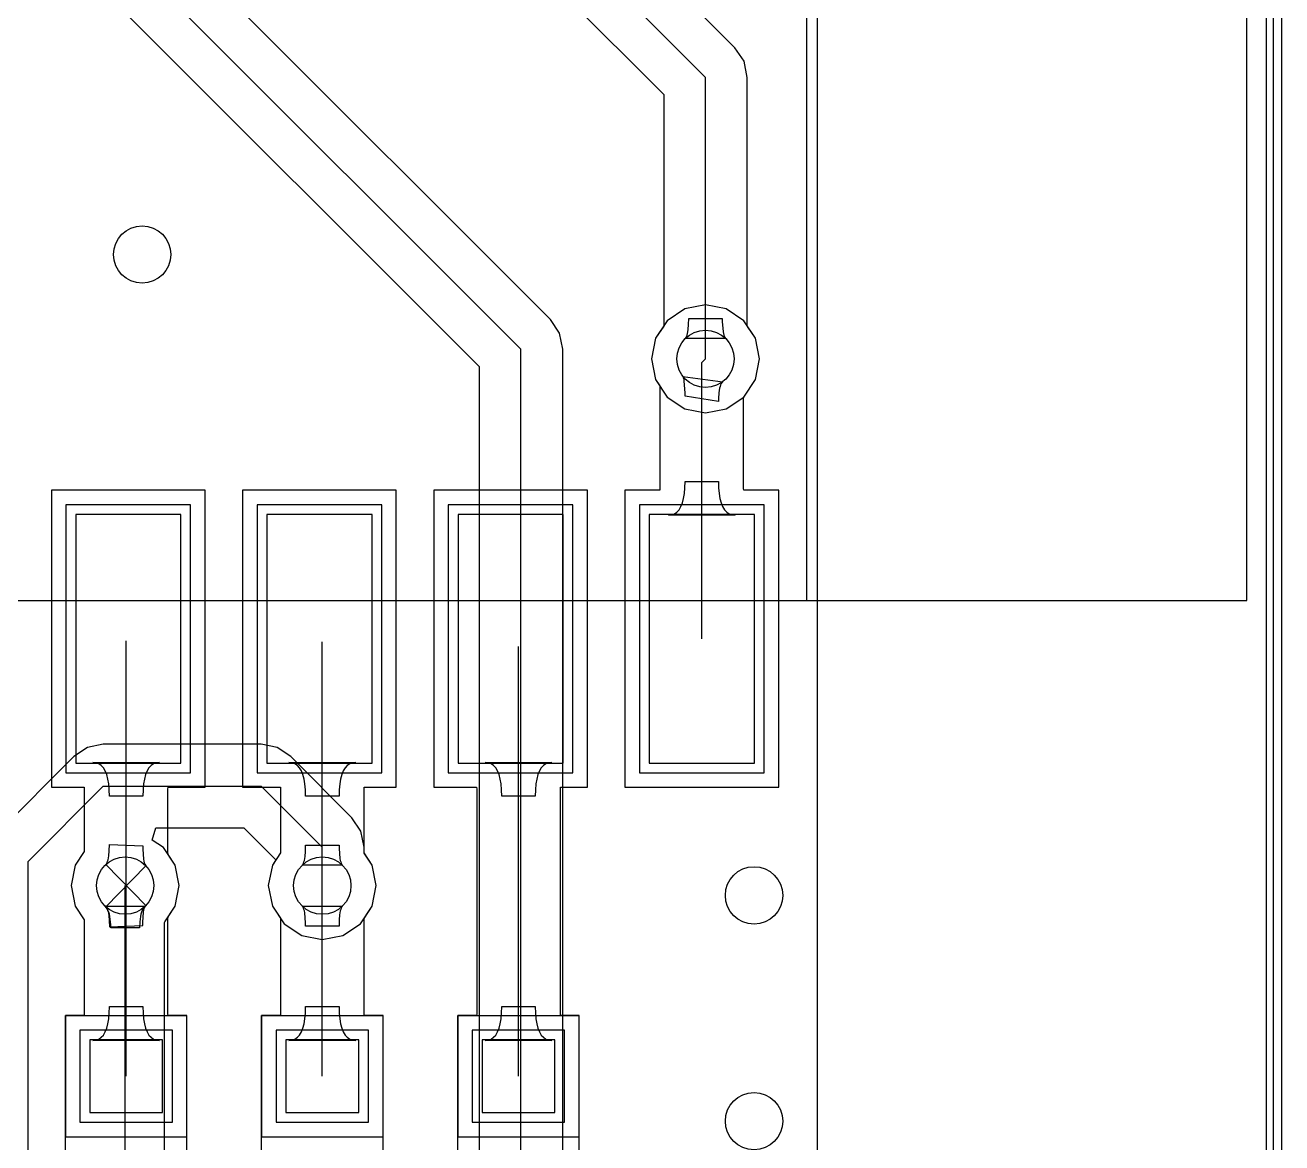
# Model space of a CAD drawing. Header units: millimetres. Extents: x 79 to 123, y 34 to 143.
# Drawn here: x 109.04 to 122.18, y 76.68 to 88.38 of the extents above; entities that cross this region are included whole.
import ezdxf

# ---------------------------------------------------------------- set-up
doc = ezdxf.new("R2010")
doc.units = ezdxf.units.MM
for name, color, linetype in [('BottomLayer', 5, 'Continuous'), ('BottomOverlay', 54, 'Continuous'), ('KeepOutLayer', 6, 'Continuous'), ('MultiLayer', 9, 'Continuous'), ('TopLayer', 1, 'Continuous'), ('TopOverlay', 2, 'Continuous'), ('TopPaste', 8, 'Continuous'), ('TopSolder', 216, 'Continuous')]:
    doc.layers.add(name, color=color, linetype=linetype)

# ---------------------------------------------------------------- blocks, each defined once
blk = doc.blocks.new('18650____________B_1')
at = {"layer": 'BottomOverlay'}
blk.add_line((-0.469, 2.01), (76.531, 2.01), dxfattribs=at)
blk = doc.blocks.new('R0603_41')
at = {"layer": 'TopLayer'}
for p, q in [((-1.079, 0.381), (-1.079, -0.381)), ((-0.317, 0.381), (-1.079, 0.381)), ((-0.317, -0.381), (-0.317, 0.381)), ((0.318, 0.381), (0.318, -0.381)), ((1.08, 0.381), (0.318, 0.381)), ((1.08, -0.381), (1.08, 0.381)), ((-1.079, -0.381), (-0.317, -0.381)), ((0.318, -0.381), (1.08, -0.381))]:
    blk.add_line(p, q, dxfattribs=at)
at = {"layer": 'TopOverlay'}
for p, q in [((-1.333, 0.635), (1.334, 0.635)), ((-1.333, 0.635), (-1.333, -0.635)), ((1.334, 0.635), (1.334, -0.635)), ((-1.333, -0.635), (1.334, -0.635))]:
    blk.add_line(p, q, dxfattribs=at)
at = {"layer": 'TopPaste'}
for p, q in [((-1.079, 0.381), (-1.079, -0.381)), ((-0.317, 0.381), (-1.079, 0.381)), ((-0.317, -0.381), (-0.317, 0.381)), ((0.318, 0.381), (0.318, -0.381)), ((1.08, 0.381), (0.318, 0.381)), ((1.08, -0.381), (1.08, 0.381)), ((-1.079, -0.381), (-0.317, -0.381)), ((0.318, -0.381), (1.08, -0.381))]:
    blk.add_line(p, q, dxfattribs=at)
at = {"layer": 'TopSolder'}
for p, q in [((-1.181, 0.483), (-1.181, -0.483)), ((-0.216, 0.483), (-1.181, 0.483)), ((-0.216, -0.483), (-0.216, 0.483)), ((0.216, 0.483), (0.216, -0.483)), ((1.181, 0.483), (0.216, 0.483)), ((1.181, -0.483), (1.181, 0.483)), ((-1.181, -0.483), (-0.216, -0.483)), ((0.216, -0.483), (1.181, -0.483))]:
    blk.add_line(p, q, dxfattribs=at)
blk = doc.blocks.new('R0603_42')
at = {"layer": 'TopLayer'}
for p, q in [((-1.079, 0.381), (-1.079, -0.381)), ((-0.317, 0.381), (-1.079, 0.381)), ((-0.317, -0.381), (-0.317, 0.381)), ((0.317, 0.381), (0.317, -0.381)), ((1.079, 0.381), (0.317, 0.381)), ((1.079, -0.381), (1.079, 0.381)), ((-1.079, -0.381), (-0.317, -0.381)), ((0.317, -0.381), (1.079, -0.381))]:
    blk.add_line(p, q, dxfattribs=at)
at = {"layer": 'TopOverlay'}
for p, q in [((-1.333, 0.635), (1.333, 0.635)), ((-1.333, 0.635), (-1.333, -0.635)), ((1.333, 0.635), (1.333, -0.635)), ((-1.333, -0.635), (1.333, -0.635))]:
    blk.add_line(p, q, dxfattribs=at)
at = {"layer": 'TopPaste'}
for p, q in [((-1.079, 0.381), (-1.079, -0.381)), ((-0.317, 0.381), (-1.079, 0.381)), ((-0.317, -0.381), (-0.317, 0.381)), ((0.317, 0.381), (0.317, -0.381)), ((1.079, 0.381), (0.317, 0.381)), ((1.079, -0.381), (1.079, 0.381)), ((-1.079, -0.381), (-0.317, -0.381)), ((0.317, -0.381), (1.079, -0.381))]:
    blk.add_line(p, q, dxfattribs=at)
at = {"layer": 'TopSolder'}
for p, q in [((-1.181, 0.483), (-1.181, -0.483)), ((-0.216, 0.483), (-1.181, 0.483)), ((-0.216, -0.483), (-0.216, 0.483)), ((0.216, 0.483), (0.216, -0.483)), ((1.181, 0.483), (0.216, 0.483)), ((1.181, -0.483), (1.181, 0.483)), ((-1.181, -0.483), (-0.216, -0.483)), ((0.216, -0.483), (1.181, -0.483))]:
    blk.add_line(p, q, dxfattribs=at)
blk = doc.blocks.new('R0603_45')
at = {"layer": 'TopLayer'}
for p, q in [((-1.079, 0.381), (-1.079, -0.381)), ((-0.317, 0.381), (-1.079, 0.381)), ((-0.317, -0.381), (-0.317, 0.381)), ((0.318, 0.381), (0.318, -0.381)), ((1.08, 0.381), (0.318, 0.381)), ((1.08, -0.381), (1.08, 0.381)), ((-1.079, -0.381), (-0.317, -0.381)), ((0.318, -0.381), (1.08, -0.381))]:
    blk.add_line(p, q, dxfattribs=at)
at = {"layer": 'TopOverlay'}
for p, q in [((-1.333, 0.635), (1.334, 0.635)), ((-1.333, 0.635), (-1.333, -0.635)), ((1.334, 0.635), (1.334, -0.635)), ((-1.333, -0.635), (1.334, -0.635))]:
    blk.add_line(p, q, dxfattribs=at)
at = {"layer": 'TopPaste'}
for p, q in [((-1.079, 0.381), (-1.079, -0.381)), ((-0.317, 0.381), (-1.079, 0.381)), ((-0.317, -0.381), (-0.317, 0.381)), ((0.318, 0.381), (0.318, -0.381)), ((1.08, 0.381), (0.318, 0.381)), ((1.08, -0.381), (1.08, 0.381)), ((-1.079, -0.381), (-0.317, -0.381)), ((0.318, -0.381), (1.08, -0.381))]:
    blk.add_line(p, q, dxfattribs=at)
at = {"layer": 'TopSolder'}
for p, q in [((-1.181, 0.483), (-1.181, -0.483)), ((-0.216, 0.483), (-1.181, 0.483)), ((-0.216, -0.483), (-0.216, 0.483)), ((0.216, 0.483), (0.216, -0.483)), ((1.181, 0.483), (0.216, 0.483)), ((1.181, -0.483), (1.181, 0.483)), ((-1.181, -0.483), (-0.216, -0.483)), ((0.216, -0.483), (1.181, -0.483))]:
    blk.add_line(p, q, dxfattribs=at)
blk = doc.blocks.new('ESP_07_54')
at = {"layer": 'TopLayer'}
for p, q in [((14.7, 0.55), (14.7, -0.55)), ((17.3, 0.55), (14.7, 0.55)), ((17.3, -0.55), (17.3, 0.55)), ((14.7, -0.55), (17.3, -0.55)), ((14.7, -1.45), (14.7, -2.55)), ((17.3, -1.45), (14.7, -1.45)), ((17.3, -2.55), (17.3, -1.45)), ((14.7, -2.55), (17.3, -2.55)), ((14.7, -3.45), (14.7, -4.55)), ((17.3, -3.45), (14.7, -3.45)), ((17.3, -4.55), (17.3, -3.45)), ((14.7, -4.55), (17.3, -4.55)), ((14.7, -5.45), (14.7, -6.55)), ((17.3, -5.45), (14.7, -5.45)), ((17.3, -6.55), (17.3, -5.45)), ((14.7, -6.55), (17.3, -6.55))]:
    blk.add_line(p, q, dxfattribs=at)
at = {"layer": 'TopOverlay'}
for p, q in [((15.6, 5.7), (-0.4, 5.7)), ((15.6, -15.5), (15.6, 5.7)), ((15.6, 1.1), (-0.4, 1.1))]:
    blk.add_line(p, q, dxfattribs=at)
at = {"layer": 'TopPaste'}
for p, q in [((14.7, 0.55), (14.7, -0.55)), ((17.3, 0.55), (14.7, 0.55)), ((17.3, -0.55), (17.3, 0.55)), ((14.7, -0.55), (17.3, -0.55)), ((14.7, -1.45), (14.7, -2.55)), ((17.3, -1.45), (14.7, -1.45)), ((17.3, -2.55), (17.3, -1.45)), ((14.7, -2.55), (17.3, -2.55)), ((14.7, -3.45), (14.7, -4.55)), ((17.3, -3.45), (14.7, -3.45)), ((17.3, -4.55), (17.3, -3.45)), ((14.7, -4.55), (17.3, -4.55)), ((14.7, -5.45), (14.7, -6.55)), ((17.3, -5.45), (14.7, -5.45)), ((17.3, -6.55), (17.3, -5.45)), ((14.7, -6.55), (17.3, -6.55))]:
    blk.add_line(p, q, dxfattribs=at)
at = {"layer": 'TopSolder'}
for p, q in [((14.598, 0.652), (14.598, -0.652)), ((17.402, 0.652), (14.598, 0.652)), ((17.402, -0.652), (17.402, 0.652)), ((14.598, -0.652), (17.402, -0.652)), ((14.598, -1.348), (14.598, -2.652)), ((17.402, -1.348), (14.598, -1.348)), ((17.402, -2.652), (17.402, -1.348)), ((14.598, -2.652), (17.402, -2.652)), ((14.598, -3.348), (14.598, -4.652)), ((17.402, -3.348), (14.598, -3.348)), ((17.402, -4.652), (17.402, -3.348)), ((14.598, -4.652), (17.402, -4.652)), ((14.598, -5.348), (14.598, -6.652)), ((17.402, -5.348), (14.598, -5.348)), ((17.402, -6.652), (17.402, -5.348)), ((14.598, -6.652), (17.402, -6.652))]:
    blk.add_line(p, q, dxfattribs=at)

msp = doc.modelspace()

# ---------------------------------------------------------------- linework, layer by layer
at = {"layer": 'BottomLayer'}
for p, q in [((117.323, 108.56), (117.323, 74.041)), ((117.323, 108.56), (117.323, 74.041)), ((122.022, 74.092), (122.022, 108.56)), ((100.508, 103.48), (116.154, 87.833)), ((116.463, 88.142), (101.06, 103.546)), ((100.454, 102.915), (115.717, 87.652)), ((114.533, 85.298), (99.904, 99.927)), ((99.466, 99.746), (114.224, 84.988)), ((99.157, 99.437), (113.786, 84.807)), ((116.558, 88.001), (116.463, 88.142)), ((116.592, 87.833), (116.558, 88.001)), ((116.154, 84.887), (116.154, 87.833)), ((116.592, 85.248), (116.592, 87.833)), ((115.717, 87.652), (115.717, 85.231)), ((114.628, 85.156), (114.533, 85.298)), ((115.717, 85.229), (115.632, 85.103)), ((115.717, 85.231), (115.717, 85.229)), ((115.97, 85.171), (115.974, 85.193)), ((115.974, 85.193), (115.978, 85.246)), ((115.978, 85.246), (115.979, 85.31)), ((115.979, 85.31), (116.329, 85.31)), ((116.329, 85.31), (116.33, 85.277)), ((116.33, 85.277), (116.338, 85.171)), ((116.593, 85.227), (116.592, 85.248)), ((116.676, 85.103), (116.593, 85.227)), ((114.661, 84.988), (114.628, 85.156)), ((115.632, 85.103), (115.589, 84.887)), ((115.944, 85.101), (115.951, 85.109)), ((116.364, 85.101), (115.944, 85.101)), ((115.951, 85.109), (115.957, 85.12)), ((115.957, 85.12), (115.962, 85.134)), ((115.962, 85.134), (115.967, 85.151)), ((115.967, 85.151), (115.97, 85.171)), ((116.338, 85.171), (116.342, 85.151)), ((116.342, 85.151), (116.346, 85.134)), ((116.346, 85.134), (116.352, 85.12)), ((116.352, 85.12), (116.358, 85.109)), ((116.358, 85.109), (116.364, 85.101)), ((116.719, 84.887), (116.676, 85.103)), ((114.224, 74.27), (114.224, 84.988)), ((114.661, 74.631), (114.661, 84.988)), ((113.786, 84.807), (113.786, 74.613)), ((115.589, 84.887), (115.632, 84.671)), ((116.676, 84.671), (116.719, 84.887)), ((115.632, 84.671), (115.755, 84.487)), ((116.554, 84.487), (116.676, 84.671)), ((115.755, 84.487), (115.938, 84.365)), ((116.37, 84.365), (116.554, 84.487)), ((115.938, 84.365), (116.154, 84.322)), ((116.154, 84.322), (116.37, 84.365)), ((109.855, 80.854), (109.688, 80.821)), ((111.506, 80.854), (109.855, 80.854)), ((111.673, 80.821), (111.506, 80.854)), ((109.546, 80.726), (108.758, 79.938)), ((109.688, 80.821), (109.546, 80.726)), ((111.815, 80.726), (111.673, 80.821)), ((112.455, 80.086), (111.815, 80.726)), ((109.068, 79.629), (109.855, 80.416)), ((109.855, 80.416), (111.506, 80.416)), ((111.506, 80.416), (112.146, 79.776)), ((112.55, 79.944), (112.455, 80.086)), ((110.367, 79.852), (110.405, 79.979)), ((110.405, 79.979), (111.325, 79.979)), ((111.325, 79.979), (111.66, 79.644)), ((112.583, 79.776), (112.55, 79.944)), ((110.483, 79.774), (110.367, 79.852)), ((110.605, 79.591), (110.483, 79.774)), ((112.146, 79.375), (112.146, 79.776)), ((112.583, 79.718), (112.583, 79.776)), ((112.668, 79.591), (112.583, 79.718)), ((109.068, 73.279), (109.068, 79.629)), ((110.648, 79.375), (110.605, 79.591)), ((111.624, 79.591), (111.581, 79.375)), ((111.66, 79.644), (111.624, 79.591)), ((112.711, 79.375), (112.668, 79.591)), ((110.084, 73.381), (110.084, 79.375)), ((110.605, 79.159), (110.648, 79.375)), ((111.581, 79.375), (111.624, 79.159)), ((112.668, 79.159), (112.711, 79.375)), ((109.885, 79.148), (109.874, 79.161)), ((109.874, 79.161), (110.294, 79.161)), ((109.895, 79.133), (109.885, 79.148)), ((110.282, 79.148), (110.272, 79.133)), ((110.294, 79.161), (110.282, 79.148)), ((110.497, 78.996), (110.605, 79.159)), ((111.624, 79.159), (111.747, 78.976)), ((112.545, 78.976), (112.668, 79.159)), ((109.904, 79.116), (109.895, 79.133)), ((109.912, 79.096), (109.904, 79.116)), ((109.919, 79.075), (109.912, 79.096)), ((109.924, 79.051), (109.919, 79.075)), ((109.928, 79.026), (109.924, 79.051)), ((109.933, 78.967), (109.928, 79.026)), ((110.239, 79.026), (110.236, 78.998)), ((110.243, 79.051), (110.239, 79.026)), ((110.249, 79.075), (110.243, 79.051)), ((110.255, 79.096), (110.249, 79.075)), ((110.263, 79.116), (110.255, 79.096)), ((110.272, 79.133), (110.263, 79.116)), ((109.934, 78.935), (109.933, 78.967)), ((110.234, 78.935), (109.934, 78.935)), ((110.236, 78.998), (110.234, 78.935)), ((110.496, 78.991), (110.497, 78.996)), ((110.496, 78.989), (110.496, 78.991)), ((110.496, 73.551), (110.496, 78.989)), ((111.747, 78.976), (111.93, 78.853)), ((112.362, 78.853), (112.545, 78.976)), ((111.93, 78.853), (112.146, 78.81)), ((112.146, 78.81), (112.362, 78.853))]:
    msp.add_line(p, q, dxfattribs=at)
for centre in [(110.261, 85.979), (116.154, 84.887), (110.084, 79.375), (112.146, 79.375), (116.662, 79.273), (116.662, 76.911)]:
    msp.add_circle(centre, 0.3, dxfattribs=at)
at = {"layer": 'KeepOutLayer'}
msp.add_line((122.098, 35.74), (122.098, 143.231), dxfattribs=at)
at = {"layer": 'MultiLayer'}
for centre in [(110.261, 85.979), (116.154, 84.887), (110.084, 79.375), (112.146, 79.375), (116.662, 79.273), (116.662, 76.911)]:
    msp.add_circle(centre, 0.3, dxfattribs=at)
at = {"layer": 'TopLayer'}
for p, q in [((117.323, 108.56), (117.323, 74.041)), ((117.323, 108.56), (117.323, 74.041)), ((122.022, 74.092), (122.022, 108.56)), ((115.938, 85.409), (115.755, 85.286)), ((116.154, 85.452), (115.938, 85.409)), ((116.37, 85.409), (116.154, 85.452)), ((116.554, 85.286), (116.37, 85.409)), ((115.755, 85.286), (115.632, 85.103)), ((116.676, 85.103), (116.554, 85.286)), ((115.632, 85.103), (115.589, 84.887)), ((116.719, 84.887), (116.676, 85.103)), ((115.589, 84.887), (115.632, 84.671)), ((116.116, 84.848), (116.154, 84.887)), ((116.116, 81.958), (116.116, 84.848)), ((116.676, 84.671), (116.719, 84.887)), ((115.632, 84.671), (115.676, 84.605)), ((115.923, 84.694), (115.918, 84.701)), ((115.918, 84.701), (116.335, 84.647)), ((115.926, 84.684), (115.923, 84.694)), ((115.93, 84.671), (115.926, 84.684)), ((115.933, 84.655), (115.93, 84.671)), ((116.554, 84.487), (116.676, 84.671)), ((115.676, 84.605), (115.678, 84.573)), ((115.678, 84.573), (115.678, 83.53)), ((115.94, 84.53), (115.933, 84.655)), ((116.298, 84.556), (116.295, 84.532)), ((116.302, 84.579), (116.298, 84.556)), ((116.307, 84.598), (116.302, 84.579)), ((116.312, 84.615), (116.307, 84.598)), ((116.319, 84.628), (116.312, 84.615)), ((116.326, 84.639), (116.319, 84.628)), ((116.335, 84.647), (116.326, 84.639)), ((115.941, 84.496), (115.94, 84.53)), ((116.291, 84.44), (115.941, 84.496)), ((116.295, 84.532), (116.291, 84.473)), ((116.291, 84.473), (116.291, 84.44)), ((116.553, 83.53), (116.553, 84.487)), ((116.553, 84.487), (116.554, 84.487)), ((110.92, 83.512), (109.312, 83.512)), ((109.312, 83.512), (109.312, 80.404)), ((110.92, 80.404), (110.92, 83.512)), ((112.92, 83.512), (111.312, 83.512)), ((111.312, 83.512), (111.312, 80.404)), ((112.92, 80.404), (112.92, 83.512)), ((114.92, 83.512), (113.312, 83.512)), ((113.312, 83.512), (113.312, 80.404)), ((114.92, 80.404), (114.92, 83.512)), ((115.677, 83.512), (115.312, 83.512)), ((115.312, 83.512), (115.312, 80.404)), ((115.678, 83.53), (115.677, 83.512)), ((115.934, 83.478), (115.939, 83.538)), ((115.939, 83.538), (115.941, 83.605)), ((115.941, 83.605), (116.291, 83.605)), ((116.291, 83.605), (116.292, 83.538)), ((116.292, 83.538), (116.298, 83.478)), ((116.555, 83.512), (116.553, 83.53)), ((116.92, 83.512), (116.555, 83.512)), ((116.92, 80.404), (116.92, 83.512)), ((115.897, 83.341), (115.913, 83.379)), ((115.913, 83.379), (115.925, 83.425)), ((115.925, 83.425), (115.934, 83.478)), ((116.298, 83.478), (116.306, 83.425)), ((116.306, 83.425), (116.319, 83.379)), ((116.319, 83.379), (116.334, 83.341)), ((115.766, 83.252), (115.799, 83.256)), ((116.466, 83.252), (115.766, 83.252)), ((115.799, 83.256), (115.829, 83.266)), ((115.829, 83.266), (115.855, 83.284)), ((115.855, 83.284), (115.878, 83.309)), ((115.878, 83.309), (115.897, 83.341)), ((116.334, 83.341), (116.354, 83.309)), ((116.354, 83.309), (116.376, 83.284)), ((116.376, 83.284), (116.403, 83.266)), ((116.403, 83.266), (116.432, 83.256)), ((116.432, 83.256), (116.466, 83.252)), ((110.094, 77.381), (110.094, 81.937)), ((112.146, 79.375), (112.146, 81.928)), ((114.198, 77.381), (114.198, 81.876)), ((109.777, 80.661), (109.744, 80.664)), ((109.744, 80.664), (110.444, 80.664)), ((109.807, 80.65), (109.777, 80.661)), ((109.833, 80.633), (109.807, 80.65)), ((109.856, 80.608), (109.833, 80.633)), ((109.875, 80.576), (109.856, 80.608)), ((110.332, 80.608), (110.313, 80.576)), ((110.355, 80.633), (110.332, 80.608)), ((110.381, 80.65), (110.355, 80.633)), ((110.411, 80.661), (110.381, 80.65)), ((110.444, 80.664), (110.411, 80.661)), ((111.829, 80.661), (111.796, 80.664)), ((111.796, 80.664), (112.496, 80.664)), ((111.859, 80.65), (111.829, 80.661)), ((111.885, 80.633), (111.859, 80.65)), ((111.908, 80.608), (111.885, 80.633)), ((111.927, 80.576), (111.908, 80.608)), ((112.384, 80.608), (112.365, 80.576)), ((112.407, 80.633), (112.384, 80.608)), ((112.433, 80.65), (112.407, 80.633)), ((112.463, 80.661), (112.433, 80.65)), ((112.496, 80.664), (112.463, 80.661)), ((113.882, 80.661), (113.848, 80.664)), ((113.848, 80.664), (114.548, 80.664)), ((113.911, 80.65), (113.882, 80.661)), ((113.938, 80.633), (113.911, 80.65)), ((113.96, 80.608), (113.938, 80.633)), ((113.98, 80.576), (113.96, 80.608)), ((114.436, 80.608), (114.417, 80.576)), ((114.459, 80.633), (114.436, 80.608)), ((114.485, 80.65), (114.459, 80.633)), ((114.515, 80.661), (114.485, 80.65)), ((114.548, 80.664), (114.515, 80.661)), ((109.891, 80.537), (109.875, 80.576)), ((109.903, 80.491), (109.891, 80.537)), ((109.912, 80.439), (109.903, 80.491)), ((110.285, 80.491), (110.276, 80.439)), ((110.297, 80.537), (110.285, 80.491)), ((110.313, 80.576), (110.297, 80.537)), ((111.943, 80.537), (111.927, 80.576)), ((111.955, 80.491), (111.943, 80.537)), ((111.964, 80.439), (111.955, 80.491)), ((112.337, 80.491), (112.328, 80.439)), ((112.349, 80.537), (112.337, 80.491)), ((112.365, 80.576), (112.349, 80.537)), ((113.995, 80.537), (113.98, 80.576)), ((114.008, 80.491), (113.995, 80.537)), ((114.016, 80.439), (114.008, 80.491)), ((114.389, 80.491), (114.38, 80.439)), ((114.401, 80.537), (114.389, 80.491)), ((114.417, 80.576), (114.401, 80.537)), ((109.312, 80.404), (109.655, 80.404)), ((109.655, 80.404), (109.656, 80.386)), ((109.656, 80.386), (109.656, 79.733)), ((109.917, 80.379), (109.912, 80.439)), ((109.919, 80.311), (109.917, 80.379)), ((110.271, 80.379), (110.269, 80.311)), ((110.276, 80.439), (110.271, 80.379)), ((110.531, 80.386), (110.533, 80.404)), ((110.531, 79.724), (110.531, 80.386)), ((110.533, 80.404), (110.92, 80.404)), ((111.312, 80.404), (111.707, 80.404)), ((111.707, 80.404), (111.709, 80.386)), ((111.709, 80.386), (111.709, 79.719)), ((111.969, 80.379), (111.964, 80.439)), ((111.971, 80.311), (111.969, 80.379)), ((112.323, 80.379), (112.321, 80.311)), ((112.328, 80.439), (112.323, 80.379)), ((112.583, 80.386), (112.585, 80.404)), ((112.583, 79.736), (112.583, 80.386)), ((112.585, 80.404), (112.92, 80.404)), ((113.312, 80.404), (113.759, 80.404)), ((113.759, 80.404), (113.761, 80.386)), ((113.761, 80.386), (113.761, 78.034)), ((114.022, 80.379), (114.016, 80.439)), ((114.023, 80.311), (114.022, 80.379)), ((114.375, 80.379), (114.373, 80.311)), ((114.38, 80.439), (114.375, 80.379)), ((114.636, 80.386), (114.637, 80.404)), ((114.636, 78.034), (114.636, 80.386)), ((114.637, 80.404), (114.92, 80.404)), ((115.312, 80.404), (116.92, 80.404)), ((110.269, 80.311), (109.919, 80.311)), ((112.321, 80.311), (111.971, 80.311)), ((114.373, 80.311), (114.023, 80.311)), ((109.917, 79.741), (109.919, 79.806)), ((109.919, 79.806), (110.269, 79.791)), ((109.656, 79.733), (109.562, 79.591)), ((109.909, 79.666), (109.913, 79.688)), ((109.913, 79.688), (109.917, 79.741)), ((110.269, 79.791), (110.269, 79.757)), ((110.269, 79.757), (110.277, 79.651)), ((110.533, 79.7), (110.531, 79.724)), ((110.605, 79.591), (110.533, 79.7)), ((111.709, 79.717), (111.624, 79.591)), ((111.709, 79.719), (111.709, 79.717)), ((111.962, 79.659), (111.965, 79.681)), ((111.965, 79.681), (111.97, 79.734)), ((111.97, 79.734), (111.971, 79.799)), ((111.971, 79.799), (112.321, 79.799)), ((112.321, 79.799), (112.321, 79.765)), ((112.321, 79.765), (112.33, 79.659)), ((112.585, 79.715), (112.583, 79.736)), ((112.668, 79.591), (112.585, 79.715)), ((109.562, 79.591), (109.519, 79.375)), ((109.881, 79.596), (109.888, 79.605)), ((110.301, 79.168), (109.881, 79.596)), ((110.301, 79.582), (109.881, 79.154)), ((109.888, 79.605), (109.895, 79.616)), ((109.895, 79.616), (109.9, 79.63)), ((109.9, 79.63), (109.905, 79.646)), ((109.905, 79.646), (109.909, 79.666)), ((110.277, 79.651), (110.28, 79.632)), ((110.28, 79.632), (110.284, 79.615)), ((110.284, 79.615), (110.289, 79.601)), ((110.289, 79.601), (110.295, 79.59)), ((110.295, 79.59), (110.301, 79.582)), ((110.648, 79.375), (110.605, 79.591)), ((111.624, 79.591), (111.581, 79.375)), ((111.936, 79.589), (111.943, 79.598)), ((112.356, 79.589), (111.936, 79.589)), ((111.943, 79.598), (111.949, 79.609)), ((111.949, 79.609), (111.954, 79.623)), ((111.954, 79.623), (111.958, 79.639)), ((111.958, 79.639), (111.962, 79.659)), ((112.33, 79.659), (112.334, 79.639)), ((112.334, 79.639), (112.338, 79.623)), ((112.338, 79.623), (112.343, 79.609)), ((112.343, 79.609), (112.349, 79.598)), ((112.349, 79.598), (112.356, 79.589)), ((112.711, 79.375), (112.668, 79.591)), ((109.519, 79.375), (109.562, 79.159)), ((110.605, 79.159), (110.648, 79.375)), ((111.581, 79.375), (111.624, 79.159)), ((112.146, 77.381), (112.146, 79.375)), ((112.668, 79.159), (112.711, 79.375)), ((109.562, 79.159), (109.656, 79.017)), ((109.881, 79.154), (109.888, 79.145)), ((109.888, 79.145), (109.895, 79.134)), ((110.284, 79.135), (110.289, 79.149)), ((110.289, 79.149), (110.295, 79.16)), ((110.295, 79.16), (110.301, 79.168)), ((110.533, 79.05), (110.605, 79.159)), ((111.624, 79.159), (111.707, 79.035)), ((111.943, 79.152), (111.936, 79.161)), ((111.936, 79.161), (112.356, 79.161)), ((111.949, 79.141), (111.943, 79.152)), ((112.349, 79.152), (112.343, 79.141)), ((112.356, 79.161), (112.349, 79.152)), ((112.584, 79.033), (112.668, 79.159)), ((109.656, 79.017), (109.656, 78.034)), ((109.895, 79.134), (109.9, 79.12)), ((109.9, 79.12), (109.905, 79.104)), ((109.905, 79.104), (109.909, 79.084)), ((109.909, 79.084), (109.913, 79.062)), ((109.913, 79.062), (109.917, 79.009)), ((110.269, 78.993), (110.277, 79.099)), ((110.277, 79.099), (110.28, 79.118)), ((110.28, 79.118), (110.284, 79.135)), ((110.531, 79.026), (110.533, 79.05)), ((110.531, 78.034), (110.531, 79.026)), ((111.707, 79.035), (111.709, 79.014)), ((111.709, 79.014), (111.709, 78.034)), ((111.954, 79.127), (111.949, 79.141)), ((111.958, 79.111), (111.954, 79.127)), ((111.962, 79.091), (111.958, 79.111)), ((111.971, 78.985), (111.962, 79.091)), ((112.322, 79.016), (112.321, 78.951)), ((112.327, 79.069), (112.322, 79.016)), ((112.33, 79.091), (112.327, 79.069)), ((112.334, 79.111), (112.33, 79.091)), ((112.338, 79.127), (112.334, 79.111)), ((112.343, 79.141), (112.338, 79.127)), ((112.583, 79.031), (112.584, 79.033)), ((112.583, 78.034), (112.583, 79.031)), ((109.917, 79.009), (109.919, 78.944)), ((109.919, 78.944), (110.269, 78.959)), ((110.269, 78.959), (110.269, 78.993)), ((111.971, 78.951), (111.971, 78.985)), ((112.321, 78.951), (111.971, 78.951)), ((109.917, 78.042), (109.919, 78.109)), ((109.919, 78.109), (110.269, 78.109)), ((110.269, 78.109), (110.271, 78.042)), ((111.969, 78.042), (111.971, 78.109)), ((111.971, 78.109), (112.321, 78.109)), ((112.321, 78.109), (112.323, 78.042)), ((114.022, 78.042), (114.023, 78.109)), ((114.023, 78.109), (114.373, 78.109)), ((114.373, 78.109), (114.375, 78.042)), ((109.655, 78.016), (109.459, 78.016)), ((109.459, 78.016), (109.459, 76.746)), ((109.656, 78.034), (109.655, 78.016)), ((109.903, 77.929), (109.912, 77.982)), ((109.912, 77.982), (109.917, 78.042)), ((110.271, 78.042), (110.276, 77.982)), ((110.276, 77.982), (110.285, 77.929)), ((110.533, 78.016), (110.531, 78.034)), ((110.729, 78.016), (110.533, 78.016)), ((110.729, 76.746), (110.729, 78.016)), ((111.707, 78.016), (111.511, 78.016)), ((111.511, 78.016), (111.511, 76.746)), ((111.709, 78.034), (111.707, 78.016)), ((111.955, 77.929), (111.964, 77.982)), ((111.964, 77.982), (111.969, 78.042)), ((112.323, 78.042), (112.328, 77.982)), ((112.328, 77.982), (112.337, 77.929)), ((112.585, 78.016), (112.583, 78.034)), ((112.781, 78.016), (112.585, 78.016)), ((112.781, 76.746), (112.781, 78.016)), ((113.759, 78.016), (113.563, 78.016)), ((113.563, 78.016), (113.563, 76.746)), ((113.761, 78.034), (113.759, 78.016)), ((114.008, 77.929), (114.016, 77.982)), ((114.016, 77.982), (114.022, 78.042)), ((114.375, 78.042), (114.38, 77.982)), ((114.38, 77.982), (114.389, 77.929)), ((114.637, 78.016), (114.636, 78.034)), ((114.833, 78.016), (114.637, 78.016)), ((114.833, 76.746), (114.833, 78.016)), ((109.856, 77.812), (109.875, 77.844)), ((109.875, 77.844), (109.891, 77.883)), ((109.891, 77.883), (109.903, 77.929)), ((110.285, 77.929), (110.297, 77.883)), ((110.297, 77.883), (110.313, 77.844)), ((110.313, 77.844), (110.332, 77.812)), ((111.908, 77.812), (111.927, 77.844)), ((111.927, 77.844), (111.943, 77.883)), ((111.943, 77.883), (111.955, 77.929)), ((112.337, 77.929), (112.349, 77.883)), ((112.349, 77.883), (112.365, 77.844)), ((112.365, 77.844), (112.384, 77.812)), ((113.96, 77.812), (113.98, 77.844)), ((113.98, 77.844), (113.995, 77.883)), ((113.995, 77.883), (114.008, 77.929)), ((114.389, 77.929), (114.401, 77.883)), ((114.401, 77.883), (114.417, 77.844)), ((114.417, 77.844), (114.436, 77.812)), ((109.744, 77.756), (109.777, 77.76)), ((110.444, 77.756), (109.744, 77.756)), ((109.777, 77.76), (109.807, 77.77)), ((109.807, 77.77), (109.833, 77.788)), ((109.833, 77.788), (109.856, 77.812)), ((110.332, 77.812), (110.355, 77.788)), ((110.355, 77.788), (110.381, 77.77)), ((110.381, 77.77), (110.411, 77.76)), ((110.411, 77.76), (110.444, 77.756)), ((111.796, 77.756), (111.829, 77.76)), ((112.496, 77.756), (111.796, 77.756)), ((111.829, 77.76), (111.859, 77.77)), ((111.859, 77.77), (111.885, 77.788)), ((111.885, 77.788), (111.908, 77.812)), ((112.384, 77.812), (112.407, 77.788)), ((112.407, 77.788), (112.433, 77.77)), ((112.433, 77.77), (112.463, 77.76)), ((112.463, 77.76), (112.496, 77.756)), ((113.848, 77.756), (113.882, 77.76)), ((114.548, 77.756), (113.848, 77.756)), ((113.882, 77.76), (113.911, 77.77)), ((113.911, 77.77), (113.938, 77.788)), ((113.938, 77.788), (113.96, 77.812)), ((114.436, 77.812), (114.459, 77.788)), ((114.459, 77.788), (114.485, 77.77)), ((114.485, 77.77), (114.515, 77.76)), ((114.515, 77.76), (114.548, 77.756)), ((109.459, 76.746), (110.729, 76.746)), ((111.511, 76.746), (112.781, 76.746)), ((113.563, 76.746), (114.833, 76.746))]:
    msp.add_line(p, q, dxfattribs=at)
for centre in [(110.261, 85.979), (116.154, 84.887), (110.084, 79.375), (112.146, 79.375), (116.662, 79.273), (116.662, 76.911)]:
    msp.add_circle(centre, 0.3, dxfattribs=at)

# ---------------------------------------------------------------- block references
for name, p, rotation in [('18650____________B_1', (124.194, 49.757), 90), ('ESP_07_54', (116.116, 97.958), 270), ('R0603_42', (110.094, 76.683), 90), ('R0603_41', (112.146, 76.683), 90), ('R0603_45', (114.198, 76.683), 90)]:
    msp.add_blockref(name, p, dxfattribs=dict(rotation=rotation))

doc.saveas('drawing.dxf')
